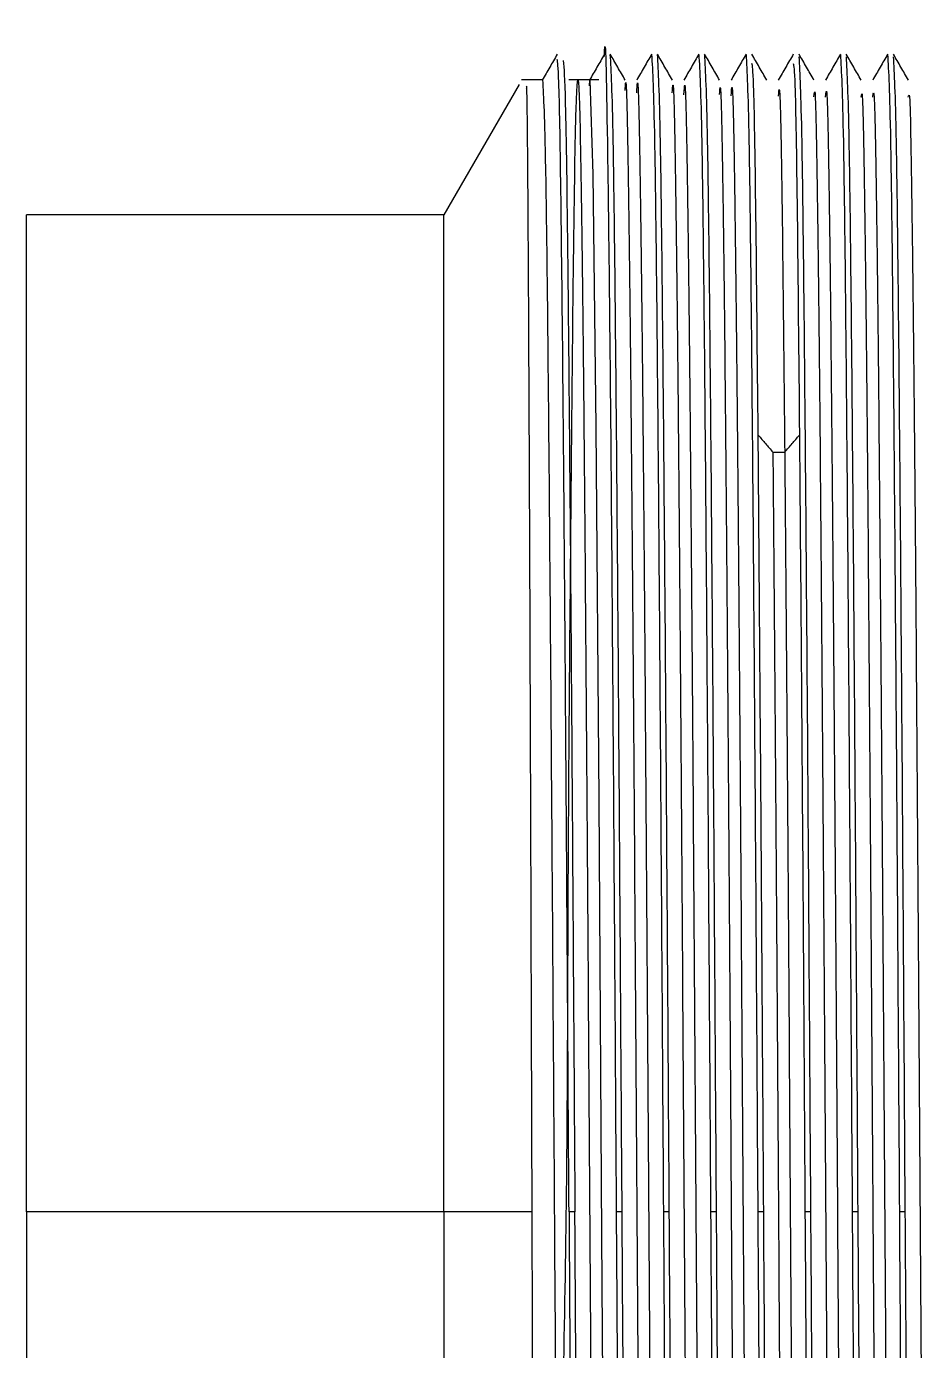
# Model space of a CAD drawing. Header units: millimetres. Extents: x 136 to 282, y 74 to 207.
# Drawn here: x 136.09 to 138.528, y 97.435 to 101.054 of the extents above; entities that cross this region are included whole.
import ezdxf

# ---------------------------------------------------------------- set-up
doc = ezdxf.new("R2010")
doc.units = ezdxf.units.MM

msp = doc.modelspace()

# ---------------------------------------------------------------- linework, layer by layer
at = {"color": 7, "linetype": 'Continuous', "lineweight": 25}
for p, q in [((137.4365, 100.8951), (137.231, 100.5391)), ((137.5005, 100.9077), (137.4431, 100.9077)), ((137.6544, 100.9077), (137.5721, 100.9077)), ((137.231, 100.5391), (136.09, 100.5391)), ((136.09, 97.8141), (136.09, 100.5391)), ((137.231, 97.8141), (137.231, 100.5391)), ((138.1302, 99.8902), (138.1625, 99.8902)), ((137.231, 97.8141), (136.09, 97.8141)), ((136.09, 97.8141), (136.09, 95.0891)), ((137.231, 97.8141), (137.231, 95.0891)), ((137.4721, 97.8141), (137.231, 97.8141)), ((137.589, 97.8141), (137.5729, 97.8141)), ((137.718, 97.8141), (137.7019, 97.8141)), ((137.847, 97.8141), (137.8309, 97.8141)), ((137.976, 97.8141), (137.9599, 97.8141)), ((138.105, 97.8141), (138.0889, 97.8141)), ((138.234, 97.8141), (138.2179, 97.8141)), ((138.363, 97.8141), (138.3469, 97.8141)), ((138.492, 97.8141), (138.4759, 97.8141))]:
    msp.add_line(p, q, dxfattribs=at)
at = {"color": 7, "linetype": 'Continuous', "lineweight": 25, "flags": 128}
msp.add_lwpolyline([(137.6292, 100.892), (137.6298, 100.9074), (137.6379, 100.6498), (137.646, 99.9588), (137.654, 98.94), (137.6621, 97.7492), (137.6702, 96.5683), (137.6783, 95.5778), (137.6863, 94.9291), (137.6944, 94.7213), (137.7025, 94.9862), (137.7025, 94.9862)], dxfattribs=at)
at = {"color": 7, "linetype": 'Continuous', "lineweight": 25}
for points, knots in [([(137.6694, 100.9706), (137.6695, 100.973), (137.6723, 101.0578), (137.6777, 100.7777), (137.6858, 100.1187), (137.6938, 99.0539), (137.6992, 98.2274), (137.7019, 97.8141)], [0, 0, 0, 0, 0.00726, 0.255445, 0.50363, 0.751815, 1, 1, 1, 1]), ([(137.5408, 100.9779), (137.5339, 100.9661), (137.5203, 100.9425), (137.5067, 100.919), (137.4999, 100.9072)], [0, 0, 0, 0, 0.499977, 1, 1, 1, 1]), ([(137.5729, 97.8141), (137.5711, 98.0988), (137.5674, 98.6683), (137.5618, 99.4601), (137.5563, 100.1343), (137.5507, 100.6344), (137.5454, 100.9381), (137.542, 100.9557), (137.5404, 100.9638)], [0, 0, 0, 0, 0.170584, 0.341169, 0.511752, 0.682336, 0.85292, 1, 1, 1, 1]), ([(137.5571, 100.9606), (137.559, 100.9392), (137.5631, 100.8935), (137.5694, 100.4398), (137.5759, 99.7322), (137.5825, 98.8231), (137.5868, 98.1504), (137.589, 97.8141)], [0, 0, 0, 0, 0.18049, 0.385367, 0.590245, 0.795122, 1, 1, 1, 1]), ([(137.6698, 100.9779), (137.663, 100.9661), (137.6494, 100.9425), (137.6357, 100.919), (137.6289, 100.9072)], [0, 0, 0, 0, 0.499997, 1, 1, 1, 1]), ([(137.7265, 100.9072), (137.7197, 100.919), (137.706, 100.9427), (137.6924, 100.9664), (137.6855, 100.9782)], [0, 0, 0, 0, 0.4999772, 1, 1, 1, 1]), ([(137.718, 97.8141), (137.7153, 98.2287), (137.71, 99.0577), (137.7019, 100.1034), (137.6938, 100.835), (137.6885, 100.9301), (137.6858, 100.9776)], [0, 0, 0, 0, 0.250011, 0.500023, 0.750034, 1, 1, 1, 1]), ([(137.7988, 100.9781), (137.792, 100.9663), (137.7784, 100.9426), (137.7647, 100.919), (137.7579, 100.9071)], [0, 0, 0, 0, 0.500023, 1, 1, 1, 1]), ([(137.7987, 100.9776), (137.8013, 100.9301), (137.8067, 100.835), (137.8148, 100.1034), (137.8228, 99.0577), (137.8282, 98.2287), (137.8309, 97.8141)], [0, 0, 0, 0, 0.249949, 0.499967, 0.749983, 1, 1, 1, 1]), ([(137.8555, 100.9073), (137.8487, 100.9192), (137.835, 100.9428), (137.8214, 100.9665), (137.8145, 100.9783)], [0, 0, 0, 0, 0.499958, 1, 1, 1, 1]), ([(137.847, 97.8141), (137.8443, 98.2287), (137.839, 99.0577), (137.8309, 100.1034), (137.8228, 100.835), (137.8175, 100.9301), (137.8148, 100.9776)], [0, 0, 0, 0, 0.250011, 0.500023, 0.750034, 1, 1, 1, 1]), ([(137.9278, 100.9782), (137.921, 100.9664), (137.9074, 100.9427), (137.8937, 100.919), (137.8869, 100.9072)], [0, 0, 0, 0, 0.499997, 1, 1, 1, 1]), ([(137.9277, 100.9776), (137.9303, 100.9301), (137.9357, 100.835), (137.9438, 100.1034), (137.9518, 99.0577), (137.9572, 98.2287), (137.9599, 97.8141)], [0, 0, 0, 0, 0.249949, 0.499967, 0.749983, 1, 1, 1, 1]), ([(137.9845, 100.9072), (137.9777, 100.9191), (137.964, 100.9427), (137.9504, 100.9664), (137.9435, 100.9782)], [0, 0, 0, 0, 0.500023, 1, 1, 1, 1]), ([(137.976, 97.8141), (137.9733, 98.2287), (137.968, 99.0577), (137.9599, 100.1034), (137.9518, 100.835), (137.9465, 100.9301), (137.9438, 100.9776)], [0, 0, 0, 0, 0.250011, 0.500023, 0.750034, 1, 1, 1, 1]), ([(138.0568, 100.9782), (138.05, 100.9663), (138.0364, 100.9427), (138.0227, 100.919), (138.0159, 100.9072)], [0, 0, 0, 0, 0.499958, 1, 1, 1, 1]), ([(138.0567, 100.9776), (138.0593, 100.9301), (138.0647, 100.835), (138.0728, 100.1034), (138.0808, 99.0577), (138.0862, 98.2287), (138.0889, 97.8141)], [0, 0, 0, 0, 0.249949, 0.499967, 0.749983, 1, 1, 1, 1]), ([(138.1135, 100.9072), (138.1067, 100.919), (138.093, 100.9426), (138.0794, 100.9663), (138.0726, 100.9781)], [0, 0, 0, 0, 0.500042, 1, 1, 1, 1]), ([(138.1859, 100.9781), (138.179, 100.9663), (138.1654, 100.9426), (138.1517, 100.919), (138.1449, 100.9071)], [0, 0, 0, 0, 0.5, 1, 1, 1, 1]), ([(138.2425, 100.9072), (138.2357, 100.9191), (138.222, 100.9427), (138.2084, 100.9664), (138.2016, 100.9782)], [0, 0, 0, 0, 0.500023, 1, 1, 1, 1]), ([(138.234, 97.8141), (138.2313, 98.2287), (138.226, 99.0578), (138.2179, 100.103), (138.2099, 100.8297), (138.2046, 100.9244), (138.202, 100.971)], [0, 0, 0, 0, 0.251744, 0.503488, 0.755232, 1, 1, 1, 1]), ([(138.3148, 100.978), (138.3079, 100.9662), (138.2943, 100.9426), (138.2807, 100.919), (138.2739, 100.9072)], [0, 0, 0, 0, 0.49998, 1, 1, 1, 1]), ([(138.3147, 100.9776), (138.3173, 100.9301), (138.3227, 100.835), (138.3308, 100.1034), (138.3388, 99.0577), (138.3442, 98.2287), (138.3469, 97.8141)], [0, 0, 0, 0, 0.249949, 0.499967, 0.749983, 1, 1, 1, 1]), ([(138.3715, 100.9071), (138.3647, 100.919), (138.351, 100.9426), (138.3374, 100.9663), (138.3306, 100.9781)], [0, 0, 0, 0, 0.499997, 1, 1, 1, 1]), ([(138.363, 97.8141), (138.3603, 98.2287), (138.355, 99.0578), (138.3469, 100.103), (138.3389, 100.8295), (138.3336, 100.9242), (138.331, 100.9708)], [0, 0, 0, 0, 0.251803, 0.503606, 0.755409, 1, 1, 1, 1]), ([(138.4438, 100.9779), (138.437, 100.9661), (138.4233, 100.9426), (138.4097, 100.919), (138.4029, 100.9072)], [0, 0, 0, 0, 0.499977, 1, 1, 1, 1]), ([(138.4436, 100.9776), (138.4463, 100.9301), (138.4517, 100.835), (138.4598, 100.1034), (138.4678, 99.0577), (138.4732, 98.2287), (138.4759, 97.8141)], [0, 0, 0, 0, 0.249949, 0.499967, 0.749983, 1, 1, 1, 1]), ([(138.5005, 100.9072), (138.4937, 100.919), (138.48, 100.9427), (138.4664, 100.9663), (138.4596, 100.9782)], [0, 0, 0, 0, 0.499977, 1, 1, 1, 1]), ([(138.492, 97.8141), (138.4893, 98.2287), (138.484, 99.0578), (138.4759, 100.103), (138.4679, 100.8295), (138.4626, 100.9242), (138.46, 100.9708)], [0, 0, 0, 0, 0.2518043, 0.5036087, 0.7554134, 1, 1, 1, 1]), ([(137.6617, 94.7489), (137.5971, 94.7446), (137.4228, 94.733), (137.8143, 94.9191), (137.3622, 95.1933), (137.6204, 95.7291), (137.5381, 96.641), (137.5691, 97.7014), (137.5698, 98.7721), (137.5786, 99.7311), (137.5852, 100.4648), (137.5924, 100.8872), (137.5994, 100.9487), (137.6065, 100.6421), (137.6135, 100.0034), (137.6206, 99.1076), (137.6277, 98.0599), (137.6348, 96.9833), (137.6418, 96.0046), (137.6489, 95.2368), (137.656, 94.778), (137.663, 94.652), (137.6678, 94.8748), (137.6701, 94.9862)], [0, 0, 0, 0, 0.023196, 0.062577, 0.076601, 0.127902, 0.179203, 0.230505, 0.281806, 0.333107, 0.384408, 0.435709, 0.487009, 0.538309, 0.589609, 0.640908, 0.692207, 0.743506, 0.794805, 0.846104, 0.897403, 0.948702, 1, 1, 1, 1]), ([(138.0899, 99.9372), (138.0879, 100.1519), (138.0838, 100.5814), (138.078, 100.929), (138.0744, 100.9457), (138.0728, 100.953)], [0, 0, 0, 0, 0.360053, 0.720107, 1, 1, 1, 1]), ([(138.1857, 100.953), (138.1873, 100.9457), (138.1909, 100.929), (138.1966, 100.5814), (138.2007, 100.1519), (138.2028, 99.9372)], [0, 0, 0, 0, 0.279864, 0.639932, 1, 1, 1, 1]), ([(137.4721, 97.8141), (137.4709, 98.1732), (137.4686, 98.8908), (137.4651, 99.842), (137.4615, 100.5364), (137.4585, 100.9104), (137.4567, 100.8909), (137.456, 100.8839)], [0, 0, 0, 0, 0.219522, 0.438617, 0.657284, 0.875524, 1, 1, 1, 1]), ([(137.5005, 100.9078), (137.5032, 100.8589), (137.5086, 100.7611), (137.5167, 100.0374), (137.5248, 99.0076), (137.5329, 97.787), (137.5409, 96.5704), (137.549, 95.5529), (137.557, 94.8515), (137.5623, 94.7679), (137.5649, 94.7267)], [0, 0, 0, 0, 0.125441, 0.250883, 0.376326, 0.501771, 0.627217, 0.752664, 0.878112, 1, 1, 1, 1]), ([(137.7263, 100.879), (137.7268, 100.8872), (137.7296, 100.9394), (137.7349, 100.6669), (137.7421, 100.0704), (137.7492, 99.1671), (137.7564, 98.1082), (137.7636, 97.0121), (137.7708, 96.0109), (137.778, 95.2399), (137.7847, 94.7742), (137.7889, 94.7592), (137.7908, 94.7526)], [0, 0, 0, 0, 0.020822, 0.132284, 0.243746, 0.355207, 0.466667, 0.578127, 0.689586, 0.801044, 0.912502, 1, 1, 1, 1]), ([(137.7581, 100.872), (137.7587, 100.8838), (137.7617, 100.942), (137.7671, 100.6692), (137.7743, 100.0698), (137.7815, 99.1672), (137.7887, 98.1081), (137.7959, 97.0122), (137.8031, 96.0106), (137.8103, 95.2408), (137.8168, 94.7819), (137.8209, 94.7656), (137.8226, 94.7588)], [0, 0, 0, 0, 0.028209, 0.139669, 0.251129, 0.362587, 0.474045, 0.585503, 0.69696, 0.808416, 0.919872, 1, 1, 1, 1]), ([(137.8553, 100.8727), (137.8559, 100.8823), (137.8589, 100.9311), (137.8643, 100.6431), (137.8714, 100.0268), (137.8786, 99.1121), (137.8858, 98.0476), (137.893, 96.9535), (137.9002, 95.961), (137.9074, 95.2061), (137.9139, 94.7636), (137.9181, 94.7596), (137.9198, 94.7578)], [0, 0, 0, 0, 0.02724, 0.138669, 0.250099, 0.36153, 0.472962, 0.584394, 0.695826, 0.807258, 0.91869, 1, 1, 1, 1]), ([(137.8871, 100.8672), (137.8879, 100.88), (137.891, 100.9343), (137.8965, 100.6452), (137.9037, 100.0263), (137.9109, 99.1122), (137.9181, 98.0475), (137.9253, 96.9536), (137.9325, 95.9607), (137.9397, 95.2071), (137.9461, 94.7708), (137.95, 94.765), (137.9516, 94.7627)], [0, 0, 0, 0, 0.034586, 0.146013, 0.257442, 0.36887, 0.4803, 0.59173, 0.70316, 0.814591, 0.926021, 1, 1, 1, 1]), ([(137.9843, 100.8679), (137.985, 100.8781), (137.9881, 100.9224), (137.9937, 100.6179), (138.0008, 99.9824), (138.008, 99.0565), (138.0152, 97.9868), (138.0224, 96.8953), (138.0296, 95.9119), (138.0368, 95.1735), (138.0432, 94.7537), (138.0472, 94.7598), (138.0488, 94.7622)], [0, 0, 0, 0, 0.033292, 0.144762, 0.256231, 0.367701, 0.479171, 0.590641, 0.702112, 0.813583, 0.925055, 1, 1, 1, 1]), ([(138.0161, 100.8638), (138.017, 100.8769), (138.0203, 100.9262), (138.0259, 100.6198), (138.0331, 99.9819), (138.0403, 99.0566), (138.0475, 97.9868), (138.0547, 96.8954), (138.0619, 95.9116), (138.0691, 95.1746), (138.0753, 94.7604), (138.0792, 94.7642), (138.0806, 94.7657)], [0, 0, 0, 0, 0.040594, 0.15206, 0.263527, 0.374994, 0.486461, 0.597929, 0.709396, 0.820865, 0.932334, 1, 1, 1, 1]), ([(138.1454, 100.8631), (138.1463, 100.8743), (138.1496, 100.9147), (138.1553, 100.6054), (138.1601, 100.1287), (138.1625, 99.8903)], [0, 0, 0, 0, 0.161197, 0.580599, 1, 1, 1, 1]), ([(138.2741, 100.8604), (138.2753, 100.8723), (138.2788, 100.9092), (138.2847, 100.5657), (138.2919, 99.891), (138.2991, 98.9441), (138.3063, 97.8651), (138.3135, 96.7798), (138.3207, 95.8153), (138.3279, 95.1126), (138.3338, 94.7399), (138.3374, 94.7609), (138.3386, 94.7679)], [0, 0, 0, 0, 0.052694, 0.164158, 0.275623, 0.387087, 0.498551, 0.610015, 0.72148, 0.832945, 0.944411, 1, 1, 1, 1]), ([(138.2423, 100.8618), (138.2433, 100.8714), (138.2467, 100.9044), (138.2524, 100.5642), (138.2596, 99.8914), (138.2668, 98.9439), (138.274, 97.8651), (138.2812, 96.7798), (138.2884, 95.8157), (138.2956, 95.1113), (138.3017, 94.7344), (138.3055, 94.7585), (138.3068, 94.7672)], [0, 0, 0, 0, 0.045509, 0.156978, 0.268446, 0.379914, 0.491383, 0.602851, 0.71432, 0.825788, 0.937258, 1, 1, 1, 1]), ([(138.3713, 100.8606), (138.3724, 100.8689), (138.3759, 100.895), (138.3818, 100.5356), (138.389, 99.8449), (138.3962, 98.8871), (138.4034, 97.8043), (138.4106, 96.7225), (138.4178, 95.7686), (138.425, 95.0818), (138.431, 94.725), (138.4346, 94.7571), (138.4358, 94.768)], [0, 0, 0, 0, 0.051567, 0.163014, 0.274461, 0.385908, 0.497353, 0.608798, 0.720243, 0.831686, 0.943129, 1, 1, 1, 1]), ([(138.4031, 100.8606), (138.4044, 100.8708), (138.4081, 100.9003), (138.4141, 100.5371), (138.4213, 99.8446), (138.4285, 98.8872), (138.4357, 97.8042), (138.4429, 96.7226), (138.4501, 95.7682), (138.4572, 95.0832), (138.4631, 94.73), (138.4666, 94.7586), (138.4676, 94.7674)], [0, 0, 0, 0, 0.058702, 0.17015, 0.281597, 0.393044, 0.50449, 0.615935, 0.72738, 0.838824, 0.950267, 1, 1, 1, 1]), ([(138.5003, 100.8604), (138.5016, 100.8667), (138.5052, 100.8853), (138.5112, 100.5059), (138.5184, 99.7976), (138.5256, 98.8298), (138.5328, 97.7434), (138.54, 96.6658), (138.5472, 95.7222), (138.5544, 95.0533), (138.5603, 94.716), (138.5637, 94.7552), (138.5648, 94.7675)], [0, 0, 0, 0, 0.057728, 0.169149, 0.280571, 0.391994, 0.503417, 0.614841, 0.726264, 0.837688, 0.949112, 1, 1, 1, 1]), ([(138.105, 97.8141), (138.1025, 98.206), (138.0975, 98.9898), (138.0924, 99.6214), (138.0899, 99.9372)], [0, 0, 0, 0, 0.500001, 1, 1, 1, 1]), ([(138.0899, 99.9371), (138.0966, 99.9293), (138.11, 99.9137), (138.1235, 99.8981), (138.1302, 99.8903)], [0, 0, 0, 0, 0.49999, 1, 1, 1, 1]), ([(138.1625, 99.8903), (138.1692, 99.8981), (138.1827, 99.9137), (138.1961, 99.9293), (138.2028, 99.9371)], [0, 0, 0, 0, 0.49999, 1, 1, 1, 1]), ([(138.2028, 99.9372), (138.2053, 99.6214), (138.2104, 98.9898), (138.2154, 98.206), (138.2179, 97.8141)], [0, 0, 0, 0, 0.499999, 1, 1, 1, 1]), ([(138.1302, 99.8902), (138.1326, 99.5979), (138.1374, 99.0131), (138.1446, 97.9226), (138.1518, 96.8382), (138.159, 95.8631), (138.1662, 95.1418), (138.1725, 94.7437), (138.1763, 94.7592), (138.1778, 94.7652)], [0, 0, 0, 0, 0.151087, 0.302174, 0.453262, 0.604351, 0.755441, 0.90653, 1, 1, 1, 1]), ([(138.1625, 99.8903), (138.1649, 99.5979), (138.1697, 99.0131), (138.1769, 97.9226), (138.1841, 96.8383), (138.1913, 95.8627), (138.1985, 95.143), (138.2046, 94.7498), (138.2083, 94.7627), (138.2096, 94.7672)], [0, 0, 0, 0, 0.152581, 0.305162, 0.457744, 0.610327, 0.76291, 0.915494, 1, 1, 1, 1]), ([(137.4842, 94.8913), (137.4832, 95.0362), (137.4812, 95.3256), (137.4782, 96.0396), (137.4751, 96.8861), (137.4731, 97.5049), (137.4721, 97.8141)], [0, 0, 0, 0, 0.250623, 0.500831, 0.750623, 1, 1, 1, 1]), ([(137.5729, 97.8141), (137.5756, 97.3995), (137.581, 96.5704), (137.589, 95.5252), (137.597, 94.7991), (137.6023, 94.7045), (137.6049, 94.658)], [0, 0, 0, 0, 0.251947, 0.503893, 0.75584, 1, 1, 1, 1]), ([(137.6213, 94.6717), (137.6207, 94.6658), (137.6185, 94.6412), (137.6145, 94.7969), (137.6094, 95.1323), (137.6043, 95.6462), (137.5992, 96.2897), (137.5941, 97.0279), (137.5907, 97.552), (137.589, 97.8141)], [0, 0, 0, 0, 0.050507, 0.208756, 0.367005, 0.525253, 0.683503, 0.841751, 1, 1, 1, 1]), ([(137.7019, 97.8141), (137.7036, 97.552), (137.707, 97.0279), (137.7121, 96.2897), (137.7172, 95.6462), (137.7223, 95.1323), (137.7274, 94.797), (137.7313, 94.6413), (137.7336, 94.6658), (137.7341, 94.6717)], [0, 0, 0, 0, 0.158297, 0.316595, 0.474892, 0.633189, 0.791487, 0.949785, 1, 1, 1, 1]), ([(137.7503, 94.6506), (137.7476, 94.6981), (137.7422, 94.7932), (137.7342, 95.5248), (137.7261, 96.5705), (137.7207, 97.3996), (137.718, 97.8141)], [0, 0, 0, 0, 0.249949, 0.499966, 0.749983, 1, 1, 1, 1]), ([(137.8309, 97.8141), (137.8336, 97.3995), (137.839, 96.5704), (137.847, 95.5252), (137.855, 94.7992), (137.8603, 94.7047), (137.8629, 94.6581)], [0, 0, 0, 0, 0.251988, 0.503977, 0.755965, 1, 1, 1, 1]), ([(137.8795, 94.657), (137.8794, 94.6548), (137.8767, 94.5704), (137.8712, 94.8507), (137.8632, 95.5094), (137.8551, 96.5743), (137.8497, 97.4008), (137.847, 97.8141)], [0, 0, 0, 0, 0.006712, 0.255034, 0.503356, 0.751678, 1, 1, 1, 1]), ([(137.9599, 97.8141), (137.9626, 97.3995), (137.968, 96.5704), (137.976, 95.5252), (137.984, 94.7991), (137.9893, 94.7046), (137.9919, 94.658)], [0, 0, 0, 0, 0.251959, 0.503919, 0.755878, 1, 1, 1, 1]), ([(138.0085, 94.6566), (138.0084, 94.6546), (138.0057, 94.5704), (138.0002, 94.8508), (137.9922, 95.5094), (137.9841, 96.5743), (137.9787, 97.4008), (137.976, 97.8141)], [0, 0, 0, 0, 0.006285, 0.254714, 0.503143, 0.751571, 1, 1, 1, 1]), ([(138.0889, 97.8141), (138.0916, 97.3995), (138.097, 96.5704), (138.105, 95.5252), (138.113, 94.7994), (138.1183, 94.7048), (138.1209, 94.6583)], [0, 0, 0, 0, 0.252039, 0.504079, 0.756119, 1, 1, 1, 1]), ([(138.1375, 94.657), (138.1374, 94.6548), (138.1347, 94.5704), (138.1292, 94.8507), (138.1212, 95.5094), (138.1131, 96.5743), (138.1077, 97.4008), (138.105, 97.8141)], [0, 0, 0, 0, 0.006697, 0.255022, 0.503348, 0.751674, 1, 1, 1, 1]), ([(138.2179, 97.8141), (138.2206, 97.3995), (138.226, 96.5704), (138.234, 95.5252), (138.242, 94.799), (138.2473, 94.7044), (138.2499, 94.6578)], [0, 0, 0, 0, 0.2519069, 0.5038139, 0.7557212, 1, 1, 1, 1]), ([(138.2665, 94.657), (138.2664, 94.6548), (138.2636, 94.5704), (138.2582, 94.8507), (138.2501, 95.5094), (138.2421, 96.5743), (138.2367, 97.4008), (138.234, 97.8141)], [0, 0, 0, 0, 0.006622, 0.254966, 0.503311, 0.751656, 1, 1, 1, 1]), ([(138.3469, 97.8141), (138.3496, 97.3996), (138.355, 96.5705), (138.363, 95.5248), (138.3711, 94.7932), (138.3765, 94.6981), (138.3792, 94.6506)], [0, 0, 0, 0, 0.250011, 0.500023, 0.750035, 1, 1, 1, 1]), ([(138.3955, 94.6576), (138.3954, 94.6552), (138.3926, 94.5704), (138.3872, 94.8506), (138.3791, 95.5095), (138.3711, 96.5743), (138.3657, 97.4008), (138.363, 97.8141)], [0, 0, 0, 0, 0.007272, 0.255454, 0.503636, 0.751818, 1, 1, 1, 1]), ([(138.4759, 97.8141), (138.4786, 97.3995), (138.484, 96.5704), (138.492, 95.5252), (138.5, 94.7984), (138.5053, 94.7038), (138.5079, 94.6571)], [0, 0, 0, 0, 0.2517155, 0.5034311, 0.755147, 1, 1, 1, 1]), ([(138.5245, 94.6998), (138.5233, 94.6877), (138.5198, 94.6507), (138.5138, 95.0115), (138.5065, 95.7154), (138.4993, 96.6985), (138.4944, 97.4423), (138.492, 97.8141)], [0, 0, 0, 0, 0.108034, 0.331026, 0.554017, 0.777008, 1, 1, 1, 1])]:
    msp.add_open_spline(points, degree=3, knots=knots, dxfattribs=at)

doc.saveas('drawing.dxf')
